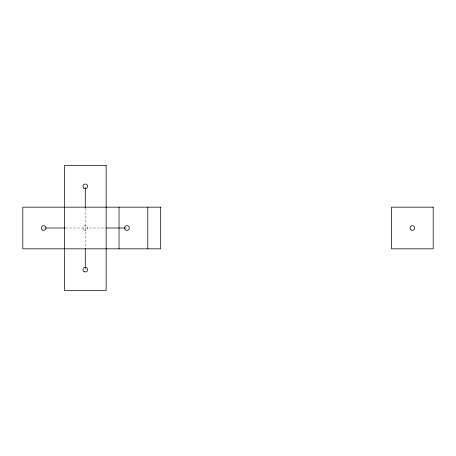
<?xml version="1.0" encoding="UTF-8"?>
<svg xmlns="http://www.w3.org/2000/svg" width="456" height="456" viewBox="0 0 456 456"><rect width="100%" height="100%" fill="white"/><g stroke="black" fill="none" stroke-linecap="round" stroke-linejoin="round"><path stroke-width="0.34" stroke-dasharray="2.28 1.71" d="M43.633 228L45.047 228M65.521 228L105.433 228M125.571 228L126.962 228M85.295 186.333L85.295 187.747M85.295 208.227L85.295 247.773M85.295 268.253L85.295 269.667M84.121 230.041A2.354 2.354 0 0 0 87.655 228A2.354 2.354 0 0 0 84.121 225.959A2.354 2.354 0 0 0 84.121 230.041"/><path stroke-width="0.68" d="M45.748 228L64.82 228M106.128 228L124.876 228M147.795 207.166L147.795 248.833M119.027 207.166L119.027 248.833M85.295 188.453L85.295 207.52M85.295 248.48L85.295 267.547M106.128 165.505L64.467 165.505L64.467 290.495L106.128 290.495L106.128 165.505M160.689 207.166L22.8 207.166L22.8 248.833L160.689 248.833L160.689 207.166M433.2 207.166L391.533 207.166L391.533 248.833L433.2 248.833L433.2 207.166M84.121 271.702A2.354 2.354 0 0 0 87.655 269.667A2.354 2.354 0 0 0 84.121 267.626A2.354 2.354 0 0 0 84.121 271.702M83.63 188.003A2.354 2.354 0 0 0 87.569 186.943A2.354 2.354 0 0 0 84.685 184.059A2.354 2.354 0 0 0 83.63 188.003M42.454 230.041A2.354 2.354 0 0 0 45.988 228A2.354 2.354 0 0 0 42.454 225.959A2.354 2.354 0 0 0 42.454 230.041M125.782 230.041A2.354 2.354 0 0 0 129.316 228A2.354 2.354 0 0 0 125.782 225.959A2.354 2.354 0 0 0 125.782 230.041M411.192 230.041A2.354 2.354 0 0 0 414.721 228A2.354 2.354 0 0 0 411.192 225.959A2.354 2.354 0 0 0 411.192 230.041"/></g></svg>
